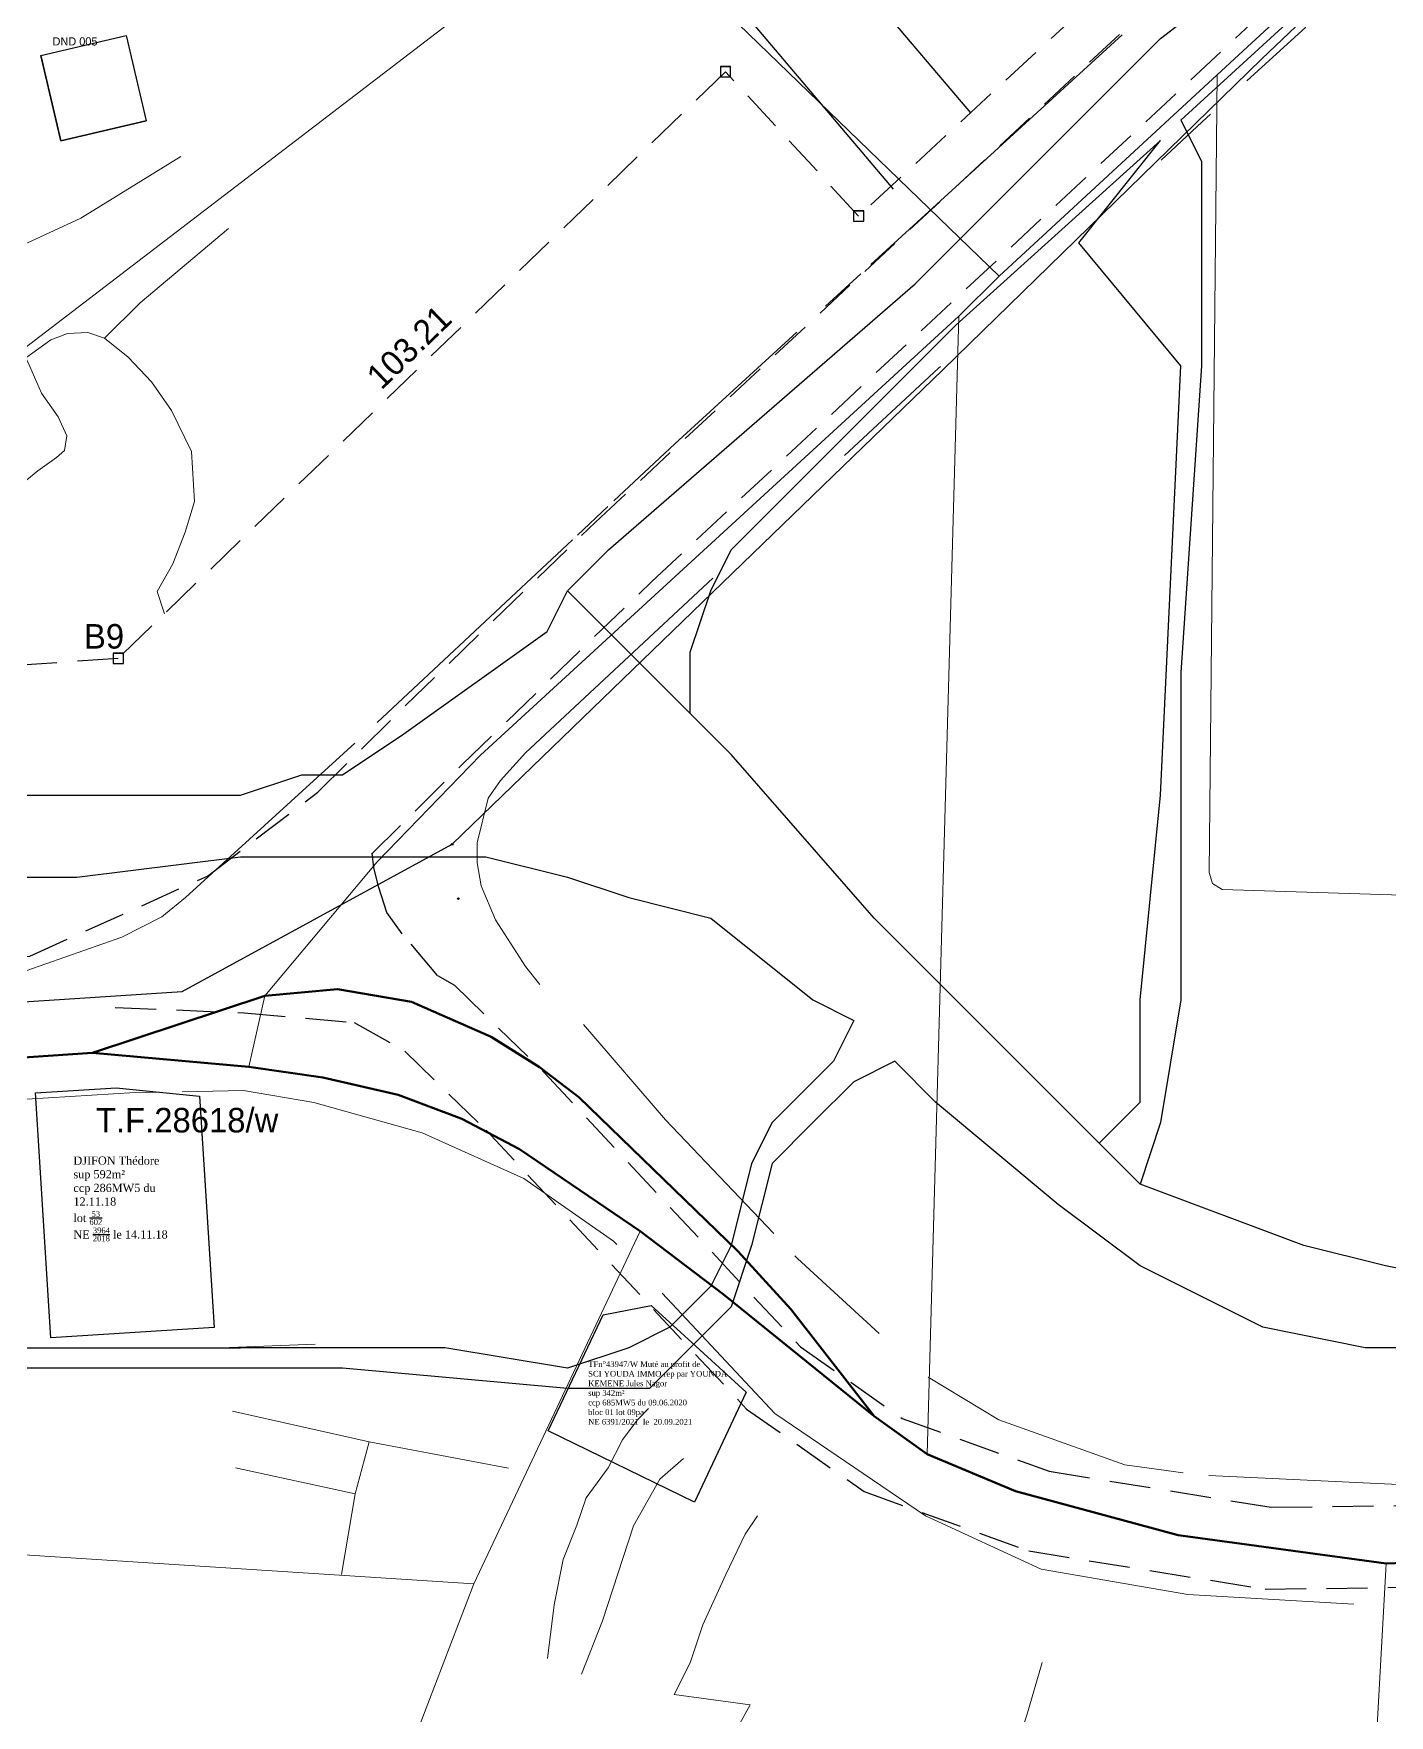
# Model space of a CAD drawing. Header units: millimetres. Extents: x 579832 to 917290, y 449831 to 1452191.
# Drawn here: x 583000.8 to 583166.6, y 451357.6 to 451563.1 of the extents above; entities that cross this region are included whole.
import ezdxf
from ezdxf.enums import TextEntityAlignment as Align

# ---------------------------------------------------------------- set-up
doc = ezdxf.new("R2010")
doc.units = ezdxf.units.MM
doc.header["$LTSCALE"] = 10
doc.linetypes.add('DASHED', pattern=[0.75, 0.5, -0.25])
for name, color, linetype in [('Cotation Linéaire', 255, 'Continuous'), ('end maj 26 02 2021', 7, 'Continuous'), ('MAJ SEP 2021', 7, 'Continuous'), ('TableauDePoints', 7, 'Continuous'), ('TRACKS', 3, 'Continuous'), ('TRKATTRIBS', 3, 'Continuous'), ('VOIRIES_7M5', 7, 'Continuous')]:
    doc.layers.add(name, color=color, linetype=linetype)
for name, color, linetype, lineweight in [('drains_fossés', 120, 'Continuous', 20), ('Roads_main1', 10, 'Continuous', 100), ('Roads_others', 24, 'Continuous', 9)]:
    doc.layers.add(name, color=color, linetype=linetype, lineweight=lineweight)
doc.styles.add('STYLE3', font='tt0012m_.ttf', dxfattribs={"height": 13})
doc.styles.add('Times 1.0', font='times.ttf', dxfattribs={"width": 0.99, "height": 1})

# ---------------------------------------------------------------- blocks, each defined once
blk = doc.blocks.new('TRACKPOINT')
at = {"layer": 'TRKATTRIBS'}
blk.add_circle((0, 0), 0.1, dxfattribs=at)
at = {"layer": 'TRKATTRIBS', "flags": 1}
for tag in ['Altitude', 'TrackName', 'Time', 'Position', 'Depth', 'LegLength', 'LegTime', 'LegSpeed', 'LegCourse']:
    blk.add_attdef(tag, (0, 0), '', height=1, dxfattribs=at)

msp = doc.modelspace()

# ---------------------------------------------------------------- linework, layer by layer
at = {"color": 7}
for p, q in [((583080.13, 451595.02), (583115.36, 451553.38)), ((583080.13, 451595.02), (583115.36, 451553.38)), ((583070.67, 451585.72), (583105.9, 451544.08)), ((583070.67, 451585.72), (583105.9, 451544.08)), ((583084.8, 451559.04), (583084.8, 451557.79)), ((583086.05, 451559.04), (583084.8, 451559.04)), ((583084.8, 451559.04), (583086.05, 451559.04)), ((583084.8, 451559.04), (583084.8, 451557.79)), ((583086.05, 451559.04), (583084.8, 451559.04)), ((583084.8, 451559.04), (583086.05, 451559.04)), ((583084.8, 451557.79), (583086.05, 451557.79)), ((583084.8, 451557.79), (583086.05, 451557.79)), ((583086.05, 451557.79), (583086.05, 451559.04)), ((583086.05, 451557.79), (583086.05, 451559.04)), ((583101.08, 451541.4), (583101.08, 451540.15)), ((583102.33, 451541.4), (583101.08, 451541.4)), ((583101.08, 451541.4), (583102.33, 451541.4)), ((583101.08, 451541.4), (583101.08, 451540.15)), ((583102.33, 451541.4), (583101.08, 451541.4)), ((583101.08, 451541.4), (583102.33, 451541.4)), ((583102.33, 451540.15), (583102.33, 451541.4)), ((583102.33, 451540.15), (583102.33, 451541.4)), ((583101.08, 451540.15), (583102.33, 451540.15)), ((583101.08, 451540.15), (583102.33, 451540.15)), ((583010.55, 451487.35), (583010.55, 451486.1)), ((583011.8, 451487.35), (583010.55, 451487.35)), ((583010.55, 451487.35), (583011.8, 451487.35)), ((583010.55, 451487.35), (583010.55, 451486.1)), ((583011.8, 451487.35), (583010.55, 451487.35)), ((583010.55, 451487.35), (583011.8, 451487.35)), ((583010.55, 451486.1), (583011.8, 451486.1)), ((583010.55, 451486.1), (583011.8, 451486.1)), ((583011.8, 451486.1), (583011.8, 451487.35)), ((583011.8, 451486.1), (583011.8, 451487.35))]:
    msp.add_line(p, q, dxfattribs=at)
at = {"color": 7, "flags": 128}
for points in [[(583001.72, 451560.4), (583012.14, 451562.84)], [(583001.72, 451560.4), (583012.14, 451562.84)], [(583012.14, 451562.84), (583014.58, 451552.42)], [(583012.14, 451562.84), (583014.58, 451552.42)], [(583001.72, 451560.4), (583004.16, 451549.98)], [(583001.72, 451560.4), (583004.16, 451549.98)], [(583004.16, 451549.98), (583014.58, 451552.42)], [(583004.16, 451549.98), (583014.58, 451552.42)]]:
    msp.add_lwpolyline(points, dxfattribs=at)
msp.add_lwpolyline([(583001.72, 451560.4), (583012.14, 451562.84), (583014.58, 451552.42), (583004.16, 451549.98)], close=True, dxfattribs=at)
msp.add_lwpolyline([(583001.72, 451560.4), (583012.14, 451562.84), (583014.58, 451552.42), (583004.16, 451549.98)], close=True, dxfattribs=at)
at = {"color": 7, "start_tangent": (-0.926082, 0.377321)}
msp.add_spline([(583557.66, 451862.83), (583505.31, 451833.89), (583395.95, 451826.22), (583268.75, 451825.46), (583255.02, 451823.47), (583225.69, 451797.96), (583176.33, 451769.14), (583135.53, 451733.73), (583020.52, 451647.21), (583013.36, 451642.64), (582927.16, 451581.29), (582848.14, 451564.53), (582742.55, 451535.93), (582737.22, 451534.15), (582651.6, 451456.74), (582638.85, 451458.5)], degree=3, dxfattribs=at)
msp.add_spline([(583557.66, 451862.83), (583505.31, 451833.89), (583395.95, 451826.22), (583268.75, 451825.46), (583255.02, 451823.47), (583225.69, 451797.96), (583176.33, 451769.14), (583135.53, 451733.73), (583020.52, 451647.21), (583013.36, 451642.64), (582927.16, 451581.29), (582848.14, 451564.53), (582742.55, 451535.93), (582737.22, 451534.15), (582651.6, 451456.74), (582638.85, 451458.5)], degree=3, dxfattribs=at)
at = {"layer": 'drains_fossés'}
for p, q in [((583156.36, 451563.86), (583149.15, 451557.29)), ((583156.36, 451563.86), (583149.15, 451557.29)), ((583133.92, 451562.94), (583103.17, 451534.84)), ((583133.92, 451562.94), (583103.17, 451534.84)), ((583101.95, 451533.73), (583097.64, 451529.78)), ((583101.95, 451533.73), (583097.64, 451529.78)), ((583071.05, 451505.3), (583067.32, 451501.8)), ((583071.05, 451505.3), (583067.32, 451501.8)), ((583066.71, 451501.23), (583042.85, 451478.89)), ((583066.71, 451501.23), (583042.85, 451478.89)), ((583024.76, 451402.51), (583035.25, 451402.93)), ((583024.76, 451402.51), (583035.25, 451402.93)), ((583041.86, 451391), (583025.16, 451394.72)), ((583041.86, 451391), (583025.16, 451394.72)), ((583040.13, 451384.64), (583041.86, 451391)), ((583040.13, 451384.64), (583041.86, 451391)), ((583041.86, 451391), (583058.88, 451387.78)), ((583041.86, 451391), (583058.88, 451387.78)), ((583025.51, 451387.8), (583040.13, 451384.64)), ((583025.51, 451387.8), (583040.13, 451384.64)), ((583040.13, 451384.64), (583038.49, 451374.76)), ((583040.13, 451384.64), (583038.49, 451374.76))]:
    msp.add_line(p, q, dxfattribs=at)
for points in [[(583144.7, 451553.24), (583143.68, 451552.3), (583138.67, 451547.62)], [(583144.7, 451553.24), (583143.68, 451552.3), (583138.67, 451547.62)], [(583018.84, 451548.07), (583006.6, 451540.53), (583000, 451537.45), (582996.24, 451535.7), (582992.57, 451533.68), (582991.69, 451532.28)], [(583018.84, 451548.07), (583006.6, 451540.53), (583000, 451537.45), (582996.24, 451535.7), (582992.57, 451533.68), (582991.69, 451532.28)], [(583009.48, 451525.87), (583013.85, 451530.17), (583024.64, 451539.26)], [(583009.48, 451525.87), (583013.85, 451530.17), (583024.64, 451539.26)], [(583000.07, 451523.03), (583000, 451523.19), (582999.89, 451523.44), (583000, 451523.53), (583002.92, 451525.66), (583004.98, 451526.44), (583007.46, 451526.53), (583009.48, 451525.87)], [(583000.07, 451523.03), (583000, 451523.19), (582999.89, 451523.44), (583000, 451523.53), (583002.92, 451525.66), (583004.98, 451526.44), (583007.46, 451526.53), (583009.48, 451525.87)], [(583094.16, 451526.6), (583079.24, 451512.96), (583071.76, 451505.96)], [(583094.16, 451526.6), (583079.24, 451512.96), (583071.76, 451505.96)], [(583009.48, 451525.87), (583012.4, 451523.54), (583015.26, 451520.5), (583017.7, 451517.01), (583020.13, 451512.01), (583020.51, 451505.9), (583019.36, 451502.16), (583017.87, 451498.28), (583015.94, 451494.9), (583016.84, 451492.15)], [(583009.48, 451525.87), (583012.4, 451523.54), (583015.26, 451520.5), (583017.7, 451517.01), (583020.13, 451512.01), (583020.51, 451505.9), (583019.36, 451502.16), (583017.87, 451498.28), (583015.94, 451494.9), (583016.84, 451492.15)], [(582994.58, 451497.69), (582997.25, 451502.07), (582997.98, 451504.31), (582998.49, 451506.63), (582999.89, 451508.44), (583000, 451508.54), (583001.35, 451509.65), (583003.62, 451511.29), (583004.62, 451512.13), (583004.9, 451513.9), (583003.82, 451516.25), (583001.78, 451519.13), (583000.07, 451523.03)], [(582994.58, 451497.69), (582997.25, 451502.07), (582997.98, 451504.31), (582998.49, 451506.63), (582999.89, 451508.44), (583000, 451508.54), (583001.35, 451509.65), (583003.62, 451511.29), (583004.62, 451512.13), (583004.9, 451513.9), (583003.82, 451516.25), (583001.78, 451519.13), (583000.07, 451523.03)], [(583111.71, 451522.4), (583111.46, 451522.18), (583099.99, 451511.5)], [(583111.71, 451522.4), (583111.46, 451522.18), (583099.99, 451511.5)], [(583083.88, 451496.51), (583060.95, 451475.19), (583057.93, 451471.82), (583056.41, 451469.64), (583055.04, 451464.2), (583055.05, 451461.75), (583055.53, 451458.93), (583057.3, 451454.79), (583060.98, 451449.07), (583062.73, 451446.88)], [(583083.88, 451496.51), (583060.95, 451475.19), (583057.93, 451471.82), (583056.41, 451469.64), (583055.04, 451464.2), (583055.05, 451461.75), (583055.53, 451458.93), (583057.3, 451454.79), (583060.98, 451449.07), (583062.73, 451446.88)], [(583040.11, 451476.37), (583019.39, 451457.49), (583016.52, 451455.14), (583011.61, 451452.67), (583000.01, 451448.59), (582998.4, 451448.03), (582981.59, 451446.49), (582948.78, 451444.6), (582917.73, 451442.55), (582908.76, 451441.94)], [(583040.11, 451476.37), (583019.39, 451457.49), (583016.52, 451455.14), (583011.61, 451452.67), (583000.01, 451448.59), (582998.4, 451448.03), (582981.59, 451446.49), (582948.78, 451444.6), (582917.73, 451442.55), (582908.76, 451441.94)], [(583091.32, 451416.44), (583091.29, 451416.49), (583078.07, 451430.35), (583068.05, 451442)], [(583091.32, 451416.44), (583091.29, 451416.49), (583078.07, 451430.35), (583068.05, 451442)], [(583015.97, 451433.72), (583013.25, 451433.68), (583000, 451432.84), (582991.93, 451432.35)], [(583015.97, 451433.72), (583013.25, 451433.68), (583000, 451432.84), (582991.93, 451432.35)], [(583072.12, 451415.08), (583071.74, 451415.49), (583060.76, 451423.17), (583048.34, 451428.76), (583035.11, 451432.44), (583026.5, 451433.91), (583019, 451433.77)], [(583072.12, 451415.08), (583071.74, 451415.49), (583060.76, 451423.17), (583048.34, 451428.76), (583035.11, 451432.44), (583026.5, 451433.91), (583019, 451433.77)], [(583104.19, 451404.21), (583094.22, 451413.39), (583093.9, 451413.72)], [(583104.19, 451404.21), (583094.22, 451413.39), (583093.9, 451413.72)], [(583162.25, 451371.13), (583141.94, 451372.31), (583124.01, 451375.43), (583109.86, 451381.95), (583091.44, 451394.46), (583077.67, 451409.17)], [(583162.25, 451371.13), (583141.94, 451372.31), (583124.01, 451375.43), (583109.86, 451381.95), (583091.44, 451394.46), (583077.67, 451409.17)], [(583141.36, 451387.2), (583134.25, 451388.19), (583118.85, 451393.67), (583110.18, 451398.9)], [(583141.36, 451387.2), (583134.25, 451388.19), (583118.85, 451393.67), (583110.18, 451398.9)], [(583076, 451395.06), (583074.61, 451393.63), (583072.82, 451391.23), (583071.08, 451387.81), (583068.39, 451384.15), (583067.23, 451380.8), (583065.58, 451376.59), (583064.49, 451371.08), (583063.67, 451364.52)], [(583076, 451395.06), (583074.61, 451393.63), (583072.82, 451391.23), (583071.08, 451387.81), (583068.39, 451384.15), (583067.23, 451380.8), (583065.58, 451376.59), (583064.49, 451371.08), (583063.67, 451364.52)], [(583067.81, 451362.59), (583070.38, 451369.1), (583074.17, 451380.71), (583077.4, 451386.42), (583080.29, 451388.94)], [(583067.81, 451362.59), (583070.38, 451369.1), (583074.17, 451380.71), (583077.4, 451386.42), (583080.29, 451388.94)], [(583218.54, 451389.12), (583216.26, 451388.29), (583210.93, 451386.74), (583196.1, 451384.97), (583171.12, 451385.59), (583144.52, 451386.85)], [(583218.54, 451389.12), (583216.26, 451388.29), (583210.93, 451386.74), (583196.1, 451384.97), (583171.12, 451385.59), (583144.52, 451386.85)], [(583089.33, 451381.94), (583087.83, 451379.72), (583085.41, 451374.7), (583082.66, 451368.6), (583081.12, 451363.97), (583079.16, 451360.11)], [(583089.33, 451381.94), (583087.83, 451379.72), (583085.41, 451374.7), (583082.66, 451368.6), (583081.12, 451363.97), (583079.16, 451360.11)], [(583120.28, 451351.54), (583122.27, 451357.58), (583124.13, 451364.02)], [(583120.28, 451351.54), (583122.27, 451357.58), (583124.13, 451364.02)], [(583079.16, 451360.11), (583088.43, 451358.83), (583085.24, 451353.09), (583091.27, 451350.79), (583091.19, 451350.7)], [(583079.16, 451360.11), (583088.43, 451358.83), (583085.24, 451353.09), (583091.27, 451350.79), (583091.19, 451350.7)]]:
    msp.add_lwpolyline(points, dxfattribs=at)
at = {"layer": 'end maj 26 02 2021', "flags": 128}
for points in [[(583071.11, 451499.99), (583108.61, 451532.49), (583138.61, 451562.49), (583171.11, 451587.49), (583193.61, 451609.99), (583211.11, 451624.99)], [(583071.11, 451499.99), (583108.61, 451532.49), (583138.61, 451562.49), (583171.11, 451587.49), (583193.61, 451609.99), (583211.11, 451624.99)], [(583071.11, 451499.99), (583108.61, 451532.49), (583138.61, 451562.49), (583171.11, 451587.49), (583193.61, 451609.99), (583211.11, 451624.99)], [(583071.11, 451499.99), (583108.61, 451532.49), (583138.61, 451562.49), (583171.11, 451587.49), (583193.61, 451609.99), (583211.11, 451624.99)], [(583141.11, 451552.49), (583171.11, 451579.99)], [(583141.11, 451552.49), (583171.11, 451579.99)], [(583141.11, 451552.49), (583171.11, 451579.99)], [(583141.11, 451552.49), (583171.11, 451579.99)], [(583141.11, 451552.49), (583143.61, 451547.49), (583143.61, 451522.49), (583141.11, 451484.99), (583141.11, 451467.49), (583141.11, 451444.99), (583138.61, 451429.99), (583136.11, 451422.49)], [(583141.11, 451552.49), (583143.61, 451547.49), (583143.61, 451522.49), (583141.11, 451484.99), (583141.11, 451467.49), (583141.11, 451444.99), (583138.61, 451429.99), (583136.11, 451422.49)], [(583141.11, 451552.49), (583143.61, 451547.49), (583143.61, 451522.49), (583141.11, 451484.99), (583141.11, 451467.49), (583141.11, 451444.99), (583138.61, 451429.99), (583136.11, 451422.49)], [(583141.11, 451552.49), (583143.61, 451547.49), (583143.61, 451522.49), (583141.11, 451484.99), (583141.11, 451467.49), (583141.11, 451444.99), (583138.61, 451429.99), (583136.11, 451422.49)], [(583081.11, 451479.99), (583081.11, 451487.49), (583083.61, 451494.99), (583086.11, 451499.99), (583113.61, 451527.49), (583138.61, 451549.99)], [(583081.11, 451479.99), (583081.11, 451487.49), (583083.61, 451494.99), (583086.11, 451499.99), (583113.61, 451527.49), (583138.61, 451549.99)], [(583081.11, 451479.99), (583081.11, 451487.49), (583083.61, 451494.99), (583086.11, 451499.99), (583113.61, 451527.49), (583138.61, 451549.99)], [(583081.11, 451479.99), (583081.11, 451487.49), (583083.61, 451494.99), (583086.11, 451499.99), (583113.61, 451527.49), (583138.61, 451549.99)], [(583131.11, 451427.49), (583136.11, 451432.49), (583136.11, 451444.99), (583138.61, 451469.99), (583141.11, 451522.49), (583128.61, 451537.49), (583138.61, 451549.99)], [(583131.11, 451427.49), (583136.11, 451432.49), (583136.11, 451444.99), (583138.61, 451469.99), (583141.11, 451522.49), (583128.61, 451537.49), (583138.61, 451549.99)], [(583131.11, 451427.49), (583136.11, 451432.49), (583136.11, 451444.99), (583138.61, 451469.99), (583141.11, 451522.49), (583128.61, 451537.49), (583138.61, 451549.99)], [(583131.11, 451427.49), (583136.11, 451432.49), (583136.11, 451444.99), (583138.61, 451469.99), (583141.11, 451522.49), (583128.61, 451537.49), (583138.61, 451549.99)], [(583066.11, 451494.99), (583071.11, 451499.99)], [(583066.11, 451494.99), (583071.11, 451499.99)], [(583066.11, 451494.99), (583071.11, 451499.99)], [(583066.11, 451494.99), (583071.11, 451499.99)], [(583026.11, 451469.99), (583033.61, 451472.49), (583038.61, 451472.49), (583046.11, 451477.49), (583063.61, 451489.99), (583066.11, 451494.99)], [(583026.11, 451469.99), (583033.61, 451472.49), (583038.61, 451472.49), (583046.11, 451477.49), (583063.61, 451489.99), (583066.11, 451494.99)], [(583026.11, 451469.99), (583033.61, 451472.49), (583038.61, 451472.49), (583046.11, 451477.49), (583063.61, 451489.99), (583066.11, 451494.99)], [(583026.11, 451469.99), (583033.61, 451472.49), (583038.61, 451472.49), (583046.11, 451477.49), (583063.61, 451489.99), (583066.11, 451494.99)], [(583066.11, 451494.99), (583081.11, 451479.99)], [(583066.11, 451494.99), (583081.11, 451479.99)], [(583066.11, 451494.99), (583081.11, 451479.99)], [(583066.11, 451494.99), (583081.11, 451479.99)], [(583131.11, 451427.49), (583118.61, 451439.99), (583103.61, 451454.99), (583086.11, 451474.99), (583081.11, 451479.99)], [(583131.11, 451427.49), (583118.61, 451439.99), (583103.61, 451454.99), (583086.11, 451474.99), (583081.11, 451479.99)], [(583131.11, 451427.49), (583118.61, 451439.99), (583103.61, 451454.99), (583086.11, 451474.99), (583081.11, 451479.99)], [(583131.11, 451427.49), (583118.61, 451439.99), (583103.61, 451454.99), (583086.11, 451474.99), (583081.11, 451479.99)], [(582773.61, 451424.99), (582781.11, 451419.99), (582786.11, 451419.99), (582793.61, 451422.49), (582796.11, 451427.49), (582806.11, 451434.99), (582813.61, 451442.49), (582828.61, 451449.99), (582843.61, 451457.49), (582853.61, 451459.99), (582861.11, 451462.49), (582873.61, 451462.49), (582901.11, 451464.99), (582913.61, 451464.99), (582946.11, 451467.49), (582976.11, 451469.99), (583006.11, 451469.99), (583026.11, 451469.99)], [(582773.61, 451424.99), (582781.11, 451419.99), (582786.11, 451419.99), (582793.61, 451422.49), (582796.11, 451427.49), (582806.11, 451434.99), (582813.61, 451442.49), (582828.61, 451449.99), (582843.61, 451457.49), (582853.61, 451459.99), (582861.11, 451462.49), (582873.61, 451462.49), (582901.11, 451464.99), (582913.61, 451464.99), (582946.11, 451467.49), (582976.11, 451469.99), (583006.11, 451469.99), (583026.11, 451469.99)], [(582773.61, 451424.99), (582781.11, 451419.99), (582786.11, 451419.99), (582793.61, 451422.49), (582796.11, 451427.49), (582806.11, 451434.99), (582813.61, 451442.49), (582828.61, 451449.99), (582843.61, 451457.49), (582853.61, 451459.99), (582861.11, 451462.49), (582873.61, 451462.49), (582901.11, 451464.99), (582913.61, 451464.99), (582946.11, 451467.49), (582976.11, 451469.99), (583006.11, 451469.99), (583026.11, 451469.99)], [(582773.61, 451424.99), (582781.11, 451419.99), (582786.11, 451419.99), (582793.61, 451422.49), (582796.11, 451427.49), (582806.11, 451434.99), (582813.61, 451442.49), (582828.61, 451449.99), (582843.61, 451457.49), (582853.61, 451459.99), (582861.11, 451462.49), (582873.61, 451462.49), (582901.11, 451464.99), (582913.61, 451464.99), (582946.11, 451467.49), (582976.11, 451469.99), (583006.11, 451469.99), (583026.11, 451469.99)], [(582798.61, 451397.49), (582798.61, 451404.99), (582798.61, 451412.49), (582801.11, 451417.49), (582813.61, 451429.99), (582821.11, 451434.99), (582838.61, 451444.99), (582848.61, 451449.99), (582853.61, 451449.99), (582863.61, 451452.49), (582873.61, 451452.49), (582901.11, 451454.99), (582916.11, 451454.99), (582946.11, 451457.49), (582976.11, 451459.99), (583006.11, 451459.99), (583026.11, 451462.49)], [(582798.61, 451397.49), (582798.61, 451404.99), (582798.61, 451412.49), (582801.11, 451417.49), (582813.61, 451429.99), (582821.11, 451434.99), (582838.61, 451444.99), (582848.61, 451449.99), (582853.61, 451449.99), (582863.61, 451452.49), (582873.61, 451452.49), (582901.11, 451454.99), (582916.11, 451454.99), (582946.11, 451457.49), (582976.11, 451459.99), (583006.11, 451459.99), (583026.11, 451462.49)], [(582798.61, 451397.49), (582798.61, 451404.99), (582798.61, 451412.49), (582801.11, 451417.49), (582813.61, 451429.99), (582821.11, 451434.99), (582838.61, 451444.99), (582848.61, 451449.99), (582853.61, 451449.99), (582863.61, 451452.49), (582873.61, 451452.49), (582901.11, 451454.99), (582916.11, 451454.99), (582946.11, 451457.49), (582976.11, 451459.99), (583006.11, 451459.99), (583026.11, 451462.49)], [(582798.61, 451397.49), (582798.61, 451404.99), (582798.61, 451412.49), (582801.11, 451417.49), (582813.61, 451429.99), (582821.11, 451434.99), (582838.61, 451444.99), (582848.61, 451449.99), (582853.61, 451449.99), (582863.61, 451452.49), (582873.61, 451452.49), (582901.11, 451454.99), (582916.11, 451454.99), (582946.11, 451457.49), (582976.11, 451459.99), (583006.11, 451459.99), (583026.11, 451462.49)], [(583026.11, 451462.49), (583033.61, 451462.49), (583041.11, 451462.49), (583056.11, 451462.49), (583066.11, 451459.99), (583073.61, 451457.49), (583083.61, 451454.99), (583096.11, 451444.99), (583101.11, 451442.49)], [(583026.11, 451462.49), (583033.61, 451462.49), (583041.11, 451462.49), (583056.11, 451462.49), (583066.11, 451459.99), (583073.61, 451457.49), (583083.61, 451454.99), (583096.11, 451444.99), (583101.11, 451442.49)], [(583026.11, 451462.49), (583033.61, 451462.49), (583041.11, 451462.49), (583056.11, 451462.49), (583066.11, 451459.99), (583073.61, 451457.49), (583083.61, 451454.99), (583096.11, 451444.99), (583101.11, 451442.49)], [(583026.11, 451462.49), (583033.61, 451462.49), (583041.11, 451462.49), (583056.11, 451462.49), (583066.11, 451459.99), (583073.61, 451457.49), (583083.61, 451454.99), (583096.11, 451444.99), (583101.11, 451442.49)], [(583101.11, 451442.49), (583098.61, 451437.49), (583091.11, 451429.99)], [(583101.11, 451442.49), (583098.61, 451437.49), (583091.11, 451429.99)], [(583101.11, 451442.49), (583098.61, 451437.49), (583091.11, 451429.99)], [(583101.11, 451442.49), (583098.61, 451437.49), (583091.11, 451429.99)], [(583106.11, 451437.49), (583101.11, 451434.99), (583096.11, 451429.99)], [(583106.11, 451437.49), (583101.11, 451434.99), (583096.11, 451429.99)], [(583106.11, 451437.49), (583101.11, 451434.99), (583096.11, 451429.99)], [(583106.11, 451437.49), (583101.11, 451434.99), (583096.11, 451429.99)], [(583188.61, 451399.99), (583178.61, 451402.49), (583163.61, 451402.49), (583151.11, 451404.99), (583136.11, 451412.49), (583126.11, 451419.99), (583111.11, 451432.49), (583106.11, 451437.49)], [(583188.61, 451399.99), (583178.61, 451402.49), (583163.61, 451402.49), (583151.11, 451404.99), (583136.11, 451412.49), (583126.11, 451419.99), (583111.11, 451432.49), (583106.11, 451437.49)], [(583188.61, 451399.99), (583178.61, 451402.49), (583163.61, 451402.49), (583151.11, 451404.99), (583136.11, 451412.49), (583126.11, 451419.99), (583111.11, 451432.49), (583106.11, 451437.49)], [(583188.61, 451399.99), (583178.61, 451402.49), (583163.61, 451402.49), (583151.11, 451404.99), (583136.11, 451412.49), (583126.11, 451419.99), (583111.11, 451432.49), (583106.11, 451437.49)], [(583096.11, 451429.99), (583091.11, 451424.99), (583088.61, 451414.99), (583086.11, 451407.49), (583081.11, 451402.49), (583076.11, 451397.49)], [(583096.11, 451429.99), (583091.11, 451424.99), (583088.61, 451414.99), (583086.11, 451407.49), (583081.11, 451402.49), (583076.11, 451397.49)], [(583096.11, 451429.99), (583091.11, 451424.99), (583088.61, 451414.99), (583086.11, 451407.49), (583081.11, 451402.49), (583076.11, 451397.49)], [(583096.11, 451429.99), (583091.11, 451424.99), (583088.61, 451414.99), (583086.11, 451407.49), (583081.11, 451402.49), (583076.11, 451397.49)], [(583091.11, 451429.99), (583088.61, 451424.99), (583086.11, 451414.99)], [(583091.11, 451429.99), (583088.61, 451424.99), (583086.11, 451414.99)], [(583091.11, 451429.99), (583088.61, 451424.99), (583086.11, 451414.99)], [(583091.11, 451429.99), (583088.61, 451424.99), (583086.11, 451414.99)], [(583136.11, 451422.49), (583131.11, 451427.49)], [(583136.11, 451422.49), (583131.11, 451427.49)], [(583136.11, 451422.49), (583131.11, 451427.49)], [(583136.11, 451422.49), (583131.11, 451427.49)], [(583276.11, 451427.49), (583271.11, 451422.49), (583263.61, 451419.99), (583253.61, 451414.99), (583241.11, 451409.99), (583231.11, 451409.99), (583221.11, 451407.49), (583203.61, 451409.99), (583178.61, 451409.99), (583166.11, 451412.49), (583156.11, 451414.99), (583136.11, 451422.49)], [(583276.11, 451427.49), (583271.11, 451422.49), (583263.61, 451419.99), (583253.61, 451414.99), (583241.11, 451409.99), (583231.11, 451409.99), (583221.11, 451407.49), (583203.61, 451409.99), (583178.61, 451409.99), (583166.11, 451412.49), (583156.11, 451414.99), (583136.11, 451422.49)], [(583276.11, 451427.49), (583271.11, 451422.49), (583263.61, 451419.99), (583253.61, 451414.99), (583241.11, 451409.99), (583231.11, 451409.99), (583221.11, 451407.49), (583203.61, 451409.99), (583178.61, 451409.99), (583166.11, 451412.49), (583156.11, 451414.99), (583136.11, 451422.49)], [(583276.11, 451427.49), (583271.11, 451422.49), (583263.61, 451419.99), (583253.61, 451414.99), (583241.11, 451409.99), (583231.11, 451409.99), (583221.11, 451407.49), (583203.61, 451409.99), (583178.61, 451409.99), (583166.11, 451412.49), (583156.11, 451414.99), (583136.11, 451422.49)], [(583086.11, 451414.99), (583083.61, 451409.99), (583078.61, 451404.99), (583073.61, 451402.49), (583066.11, 451399.99)], [(583086.11, 451414.99), (583083.61, 451409.99), (583078.61, 451404.99), (583073.61, 451402.49), (583066.11, 451399.99)], [(583086.11, 451414.99), (583083.61, 451409.99), (583078.61, 451404.99), (583073.61, 451402.49), (583066.11, 451399.99)], [(583086.11, 451414.99), (583083.61, 451409.99), (583078.61, 451404.99), (583073.61, 451402.49), (583066.11, 451399.99)], [(582933.61, 451397.49), (582928.61, 451397.49), (582923.61, 451394.99), (582918.61, 451394.99), (582898.61, 451394.99), (582918.61, 451397.49), (582923.61, 451397.49), (582928.61, 451399.99), (582948.61, 451402.49), (582963.61, 451402.49), (582981.11, 451402.49), (583008.61, 451402.49), (583026.11, 451402.49)], [(582933.61, 451397.49), (582928.61, 451397.49), (582923.61, 451394.99), (582918.61, 451394.99), (582898.61, 451394.99), (582918.61, 451397.49), (582923.61, 451397.49), (582928.61, 451399.99), (582948.61, 451402.49), (582963.61, 451402.49), (582981.11, 451402.49), (583008.61, 451402.49), (583026.11, 451402.49)], [(582933.61, 451397.49), (582928.61, 451397.49), (582923.61, 451394.99), (582918.61, 451394.99), (582898.61, 451394.99), (582918.61, 451397.49), (582923.61, 451397.49), (582928.61, 451399.99), (582948.61, 451402.49), (582963.61, 451402.49), (582981.11, 451402.49), (583008.61, 451402.49), (583026.11, 451402.49)], [(582933.61, 451397.49), (582928.61, 451397.49), (582923.61, 451394.99), (582918.61, 451394.99), (582898.61, 451394.99), (582918.61, 451397.49), (582923.61, 451397.49), (582928.61, 451399.99), (582948.61, 451402.49), (582963.61, 451402.49), (582981.11, 451402.49), (583008.61, 451402.49), (583026.11, 451402.49)], [(583051.11, 451402.49), (583038.61, 451402.49), (583026.11, 451402.49)], [(583051.11, 451402.49), (583038.61, 451402.49), (583026.11, 451402.49)], [(583051.11, 451402.49), (583038.61, 451402.49), (583026.11, 451402.49)], [(583051.11, 451402.49), (583038.61, 451402.49), (583026.11, 451402.49)], [(583066.11, 451399.99), (583051.11, 451402.49)], [(583066.11, 451399.99), (583051.11, 451402.49)], [(583066.11, 451399.99), (583051.11, 451402.49)], [(583066.11, 451399.99), (583051.11, 451402.49)], [(583026.11, 451399.99), (583008.61, 451399.99), (582993.61, 451399.99)], [(583026.11, 451399.99), (583008.61, 451399.99), (582993.61, 451399.99)], [(583026.11, 451399.99), (583008.61, 451399.99), (582993.61, 451399.99)], [(583026.11, 451399.99), (583008.61, 451399.99), (582993.61, 451399.99)], [(583028.61, 451399.99), (583026.11, 451399.99)], [(583028.61, 451399.99), (583026.11, 451399.99)], [(583028.61, 451399.99), (583026.11, 451399.99)], [(583028.61, 451399.99), (583026.11, 451399.99)], [(583076.11, 451397.49), (583066.11, 451397.49), (583038.61, 451399.99), (583028.61, 451399.99)], [(583076.11, 451397.49), (583066.11, 451397.49), (583038.61, 451399.99), (583028.61, 451399.99)], [(583076.11, 451397.49), (583066.11, 451397.49), (583038.61, 451399.99), (583028.61, 451399.99)], [(583076.11, 451397.49), (583066.11, 451397.49), (583038.61, 451399.99), (583028.61, 451399.99)]]:
    msp.add_lwpolyline(points, dxfattribs=at)
at = {"layer": 'end maj 26 02 2021', "color": 150, "lineweight": -3, "flags": 128}
msp.add_lwpolyline([(583010.93, 451434.26), (583021.13, 451433.21), (583022.89, 451404.96), (583002.93, 451403.7), (583001.06, 451433.65)], close=True, dxfattribs=at)
msp.add_lwpolyline([(583010.93, 451434.26), (583021.13, 451433.21), (583022.89, 451404.96), (583002.93, 451403.7), (583001.06, 451433.65)], close=True, dxfattribs=at)
msp.add_lwpolyline([(583010.93, 451434.26), (583021.13, 451433.21), (583022.89, 451404.96), (583002.93, 451403.7), (583001.06, 451433.65)], close=True, dxfattribs=at)
msp.add_lwpolyline([(583010.93, 451434.26), (583021.13, 451433.21), (583022.89, 451404.96), (583002.93, 451403.7), (583001.06, 451433.65)], close=True, dxfattribs=at)
at = {"layer": 'MAJ SEP 2021', "color": 6, "lineweight": -3, "flags": 128}
msp.add_lwpolyline([(583076.32, 451407.65), (583080.39, 451403.95), (583087.95, 451397.07), (583081.63, 451383.63), (583063.72, 451392.32), (583070.47, 451406.5)], close=True, dxfattribs=at)
msp.add_lwpolyline([(583076.32, 451407.65), (583080.39, 451403.95), (583087.95, 451397.07), (583081.63, 451383.63), (583063.72, 451392.32), (583070.47, 451406.5)], close=True, dxfattribs=at)
msp.add_lwpolyline([(583076.32, 451407.65), (583080.39, 451403.95), (583087.95, 451397.07), (583081.63, 451383.63), (583063.72, 451392.32), (583070.47, 451406.5)], close=True, dxfattribs=at)
msp.add_lwpolyline([(583076.32, 451407.65), (583080.39, 451403.95), (583087.95, 451397.07), (583081.63, 451383.63), (583063.72, 451392.32), (583070.47, 451406.5)], close=True, dxfattribs=at)
at = {"layer": 'Roads_main1'}
for p, q in [((583029.11, 451445.5), (583008.01, 451438.5)), ((583029.11, 451445.5), (583008.01, 451438.5)), ((583008.01, 451438.5), (583027.13, 451436.82)), ((583008.01, 451438.5), (583027.13, 451436.82))]:
    msp.add_line(p, q, dxfattribs=at)
for points in [[(583659.6, 451685.4), (583600.61, 451691.51), (583589.9, 451691.42), (583577.51, 451688.89), (583567.79, 451683.64), (583559.24, 451677.24), (583501.88, 451622.39), (583418.03, 451547.76), (583406.55, 451537.55), (583398.39, 451530.32), (583300.4, 451437.69), (583268.23, 451408.68), (583259.14, 451400.8), (583243.98, 451390.39), (583228.29, 451383.36), (583212.65, 451379.27), (583187.42, 451376.88), (583166.21, 451376.12), (583140.76, 451379.57), (583120.87, 451384.95), (583110.08, 451389.46), (583103.6, 451394.11)], [(583659.6, 451685.4), (583600.61, 451691.51), (583589.9, 451691.42), (583577.51, 451688.89), (583567.79, 451683.64), (583559.24, 451677.24), (583501.88, 451622.39), (583418.03, 451547.76), (583406.55, 451537.55), (583398.39, 451530.32), (583300.4, 451437.69), (583268.23, 451408.68), (583259.14, 451400.8), (583243.98, 451390.39), (583228.29, 451383.36), (583212.65, 451379.27), (583187.42, 451376.88), (583166.21, 451376.12), (583140.76, 451379.57), (583120.87, 451384.95), (583110.08, 451389.46), (583103.6, 451394.11)], [(583103.6, 451394.11), (583093.42, 451407.19), (583086.91, 451414.28), (583067.47, 451433.11), (583062.66, 451436.76), (583056.77, 451440.49), (583047.05, 451444.77), (583037.97, 451446.32), (583029.11, 451445.5)], [(583103.6, 451394.11), (583093.42, 451407.19), (583086.91, 451414.28), (583067.47, 451433.11), (583062.66, 451436.76), (583056.77, 451440.49), (583047.05, 451444.77), (583037.97, 451446.32), (583029.11, 451445.5)], [(583008.01, 451438.5), (582846.28, 451427.58), (582824.74, 451423.86), (582810.97, 451419.19), (582797.73, 451412.89), (582785.16, 451405.2), (582753.54, 451383.09)], [(583008.01, 451438.5), (582846.28, 451427.58), (582824.74, 451423.86), (582810.97, 451419.19), (582797.73, 451412.89), (582785.16, 451405.2), (582753.54, 451383.09)], [(583027.13, 451436.82), (583036.19, 451435.52), (583045.42, 451433.38), (583053.17, 451430.44), (583060.24, 451426.74), (583074.98, 451416.71), (583085.13, 451409.02), (583103.6, 451394.11)], [(583027.13, 451436.82), (583036.19, 451435.52), (583045.42, 451433.38), (583053.17, 451430.44), (583060.24, 451426.74), (583074.98, 451416.71), (583085.13, 451409.02), (583103.6, 451394.11)]]:
    msp.add_lwpolyline(points, dxfattribs=at)
at = {"layer": 'Roads_others'}
msp.add_line((583113.94, 451528.55), (583110.08, 451389.46), dxfattribs=at)
msp.add_line((583113.94, 451528.55), (583110.08, 451389.46), dxfattribs=at)
for points in [[(583027.13, 451436.82), (583029.11, 451445.5), (583042.82, 451461.85), (583055.45, 451474.89), (583113.94, 451528.55), (583118.89, 451533.45), (583145.54, 451558.05), (583179.68, 451589.57), (583192.73, 451601.62), (583276.76, 451679.18), (583341.33, 451738.52), (583345.91, 451741.89), (583352.08, 451744.59), (583357.98, 451745.4), (583377.63, 451745.12), (583522.52, 451734.78), (583533.88, 451730.78), (583543.44, 451725.6), (583552.21, 451718.22), (583559.79, 451710.35), (583577.51, 451688.89)], [(583027.13, 451436.82), (583029.11, 451445.5), (583042.82, 451461.85), (583055.45, 451474.89), (583113.94, 451528.55), (583118.89, 451533.45), (583145.54, 451558.05), (583179.68, 451589.57), (583192.73, 451601.62), (583276.76, 451679.18), (583341.33, 451738.52), (583345.91, 451741.89), (583352.08, 451744.59), (583357.98, 451745.4), (583377.63, 451745.12), (583522.52, 451734.78), (583533.88, 451730.78), (583543.44, 451725.6), (583552.21, 451718.22), (583559.79, 451710.35), (583577.51, 451688.89)], [(582970.55, 451511.99), (582992.72, 451520.66), (582995.7, 451521.84), (582998.97, 451524.07), (583065.32, 451574.85), (583068.74, 451575.81), (583072.32, 451575.74), (583075.96, 451574.93), (583118.89, 451533.45)], [(582970.55, 451511.99), (582992.72, 451520.66), (582995.7, 451521.84), (582998.97, 451524.07), (583065.32, 451574.85), (583068.74, 451575.81), (583072.32, 451575.74), (583075.96, 451574.93), (583118.89, 451533.45)], [(583145.54, 451558.05), (583144.55, 451460.54), (583144.96, 451459.21)], [(583145.54, 451558.05), (583144.55, 451460.54), (583144.96, 451459.21)], [(583144.96, 451459.21), (583146.15, 451458.47), (583194.05, 451456.96), (583198.89, 451455.94), (583203.66, 451453.2), (583259.14, 451400.8)], [(583144.96, 451459.21), (583146.15, 451458.47), (583194.05, 451456.96), (583198.89, 451455.94), (583203.66, 451453.2), (583259.14, 451400.8)], [(583074.98, 451416.71), (583054.64, 451373.65), (583042.46, 451341.85)], [(583074.98, 451416.71), (583054.64, 451373.65), (583042.46, 451341.85)], [(582929.59, 451372.8), (582977.53, 451377.57), (582993.3, 451377.59), (583054.64, 451373.65)], [(582929.59, 451372.8), (582977.53, 451377.57), (582993.3, 451377.59), (583054.64, 451373.65)], [(583166.21, 451376.12), (583160.5, 451273.44), (583152.17, 451214.14)], [(583166.21, 451376.12), (583160.5, 451273.44), (583152.17, 451214.14)]]:
    msp.add_lwpolyline(points, dxfattribs=at)
at = {"layer": 'TRACKS'}
msp.add_polyline3d([(582778.28, 451358.41, 16.06), (582776, 451361, 16), (582780, 451406, 16), (582825, 451432, 17.92), (582942, 451441, 19.36), (583019, 451446, 18.88), (583052, 451464, 21.77), (583112, 451522, 25.61), (583151, 451560, 28.98), (583192, 451599, 32.34), (583268, 451670, 30.42), (583335, 451729, 30.9), (583374, 451746, 30.9), (583441, 451742, 34.74), (583515, 451738, 33.78), (583560, 451718, 34.26), (583574, 451705, 35.23), (583607, 451692, 36.19), (583661, 451688, 35.71), (583666, 451690, 35.71), (583659, 451706, 35.23), (583641, 451729, 33.3), (583618, 451755, 31.86), (583616.41, 451756.7, 31.71)], dxfattribs=at)
msp.add_polyline3d([(582778.28, 451358.41, 16.06), (582776, 451361, 16), (582780, 451406, 16), (582825, 451432, 17.92), (582942, 451441, 19.36), (583019, 451446, 18.88), (583052, 451464, 21.77), (583112, 451522, 25.61), (583151, 451560, 28.98), (583192, 451599, 32.34), (583268, 451670, 30.42), (583335, 451729, 30.9), (583374, 451746, 30.9), (583441, 451742, 34.74), (583515, 451738, 33.78), (583560, 451718, 34.26), (583574, 451705, 35.23), (583607, 451692, 36.19), (583661, 451688, 35.71), (583666, 451690, 35.71), (583659, 451706, 35.23), (583641, 451729, 33.3), (583618, 451755, 31.86), (583616.41, 451756.7, 31.71)], dxfattribs=at)
at = {"layer": 'VOIRIES_7M5', "linetype": 'DASHED'}
msp.add_lwpolyline([(583550.54, 451859.64), (583559.62, 451812.65), (583621.69, 451770.76), (583594.62, 451698.71), (583544.17, 451750.91), (583338.33, 451759.16), (583101.7, 451540.77), (583085.42, 451558.42), (583011.17, 451486.72), (582756.2, 451468.79), (582727.16, 451494.24), (582746.11, 451525.27), (582927.03, 451569.88), (583260.62, 451811.15), (583480.62, 451812.52)], close=True, dxfattribs=at)
msp.add_lwpolyline([(583550.54, 451859.64), (583559.62, 451812.65), (583621.69, 451770.76), (583594.62, 451698.71), (583544.17, 451750.91), (583338.33, 451759.16), (583101.7, 451540.77), (583085.42, 451558.42), (583011.17, 451486.72), (582756.2, 451468.79), (582727.16, 451494.24), (582746.11, 451525.27), (582927.03, 451569.88), (583260.62, 451811.15), (583480.62, 451812.52)], close=True, dxfattribs=at)
for points in [[(582772.36, 451416.68), (582778.75, 451421.71), (582791.41, 451428.03), (582801.75, 451432.22), (582815, 451434.47), (582921.87, 451444.2), (583000.36, 451450.35), (583022.09, 451460.12), (583035.56, 451470.37), (583046.24, 451480.91), (583069.52, 451503.37), (583327.83, 451743.67), (583336.06, 451751.45), (583342.09, 451756.07), (583347.84, 451758.29), (583355.97, 451757.68), (583522.81, 451745.7), (583533.97, 451743.78), (583541.66, 451738.22), (583551.82, 451727.67), (583563.61, 451715.07), (583572.02, 451705.88)], [(582772.36, 451416.68), (582778.75, 451421.71), (582791.41, 451428.03), (582801.75, 451432.22), (582815, 451434.47), (582921.87, 451444.2), (583000.36, 451450.35), (583022.09, 451460.12), (583035.56, 451470.37), (583046.24, 451480.91), (583069.52, 451503.37), (583327.83, 451743.67), (583336.06, 451751.45), (583342.09, 451756.07), (583347.84, 451758.29), (583355.97, 451757.68), (583522.81, 451745.7), (583533.97, 451743.78), (583541.66, 451738.22), (583551.82, 451727.67), (583563.61, 451715.07), (583572.02, 451705.88)], [(582772.36, 451416.68), (582778.75, 451421.71), (582791.41, 451428.03), (582801.75, 451432.22), (582815, 451434.47), (582921.87, 451444.2), (583000.36, 451450.35), (583022.09, 451460.12), (583035.56, 451470.37), (583046.24, 451480.91), (583069.52, 451503.37), (583327.83, 451743.67), (583336.06, 451751.45), (583342.09, 451756.07), (583347.84, 451758.29), (583355.97, 451757.68), (583522.81, 451745.7), (583533.97, 451743.78), (583541.66, 451738.22), (583551.82, 451727.67), (583563.61, 451715.07), (583572.02, 451705.88)], [(582772.36, 451416.68), (582778.75, 451421.71), (582791.41, 451428.03), (582801.75, 451432.22), (582815, 451434.47), (582921.87, 451444.2), (583000.36, 451450.35), (583022.09, 451460.12), (583035.56, 451470.37), (583046.24, 451480.91), (583069.52, 451503.37), (583327.83, 451743.67), (583336.06, 451751.45), (583342.09, 451756.07), (583347.84, 451758.29), (583355.97, 451757.68), (583522.81, 451745.7), (583533.97, 451743.78), (583541.66, 451738.22), (583551.82, 451727.67), (583563.61, 451715.07), (583572.02, 451705.88)], [(583042.13, 451462.8), (583053.23, 451473.76), (583076.4, 451496.11), (583269.97, 451676.18)], [(583042.13, 451462.8), (583053.23, 451473.76), (583076.4, 451496.11), (583269.97, 451676.18)], [(583042.13, 451462.8), (583053.23, 451473.76), (583076.4, 451496.11), (583269.97, 451676.18)], [(583042.13, 451462.8), (583053.23, 451473.76), (583076.4, 451496.11), (583269.97, 451676.18)], [(583010.8, 451444.07), (583026.59, 451443.41), (583040.04, 451442.23), (583046.23, 451438.72), (583056.15, 451429.06), (583088, 451394.99), (583102.37, 451384.9), (583122.49, 451377.66), (583151.4, 451372.98), (583181.91, 451373.36), (583209.68, 451378.48), (583233.93, 451386.95), (583255.32, 451400.03), (583339.93, 451479.43), (583400.43, 451535.88)], [(583010.8, 451444.07), (583026.59, 451443.41), (583040.04, 451442.23), (583046.23, 451438.72), (583056.15, 451429.06), (583088, 451394.99), (583102.37, 451384.9), (583122.49, 451377.66), (583151.4, 451372.98), (583181.91, 451373.36), (583209.68, 451378.48), (583233.93, 451386.95), (583255.32, 451400.03), (583339.93, 451479.43), (583400.43, 451535.88)], [(583010.8, 451444.07), (583026.59, 451443.41), (583040.04, 451442.23), (583046.23, 451438.72), (583056.15, 451429.06), (583088, 451394.99), (583102.37, 451384.9), (583122.49, 451377.66), (583151.4, 451372.98), (583181.91, 451373.36), (583209.68, 451378.48), (583233.93, 451386.95), (583255.32, 451400.03), (583339.93, 451479.43), (583400.43, 451535.88)], [(583010.8, 451444.07), (583026.59, 451443.41), (583040.04, 451442.23), (583046.23, 451438.72), (583056.15, 451429.06), (583088, 451394.99), (583102.37, 451384.9), (583122.49, 451377.66), (583151.4, 451372.98), (583181.91, 451373.36), (583209.68, 451378.48), (583233.93, 451386.95), (583255.32, 451400.03), (583339.93, 451479.43), (583400.43, 451535.88)], [(583050.19, 451447.97), (583045.9, 451453.08), (583044.02, 451455.65), (583043.04, 451458.71), (583042.44, 451461.13), (583042.24, 451462.91)], [(583050.19, 451447.97), (583045.9, 451453.08), (583044.02, 451455.65), (583043.04, 451458.71), (583042.44, 451461.13), (583042.24, 451462.91)], [(583050.19, 451447.97), (583052.28, 451446.78), (583063.29, 451436.07), (583094.6, 451402.58), (583107.02, 451393.85), (583125, 451387.38), (583152.15, 451382.99), (583180.93, 451383.35), (583207.11, 451388.18), (583229.63, 451396.04), (583249.22, 451408.02)], [(583050.19, 451447.97), (583052.28, 451446.78), (583063.29, 451436.07), (583094.6, 451402.58), (583107.02, 451393.85), (583125, 451387.38), (583152.15, 451382.99), (583180.93, 451383.35), (583207.11, 451388.18), (583229.63, 451396.04), (583249.22, 451408.02)]]:
    msp.add_lwpolyline(points, dxfattribs=at)

# ---------------------------------------------------------------- block references
at = {"layer": 'TRKATTRIBS'}
msp.add_blockref('TRACKPOINT', (583052, 451464, 21.77), dxfattribs=at)
msp.add_blockref('TRACKPOINT', (583052, 451464, 21.77), dxfattribs=at)
at = {"layer": 'TRKATTRIBS', "rotation": 358.8473398474337}
msp.add_blockref('TRACKPOINT', (583052.76, 451457.36, 21.77), dxfattribs=at)
msp.add_blockref('TRACKPOINT', (583052.76, 451457.36, 21.77), dxfattribs=at)

# ---------------------------------------------------------------- texts
at = {"color": 7, "style": 'STYLE3'}
msp.add_text('B9', height=3, dxfattribs=at).set_placement((583006.99, 451487.92))
msp.add_text('B9', height=3, dxfattribs=at).set_placement((583006.99, 451487.92))
at = {"layer": 'Cotation Linéaire', "color": 7, "style": 'STYLE3'}
msp.add_text('103.21', height=3, rotation=43.9981, dxfattribs=at).set_placement((583046.72, 451524.77), align=Align.MIDDLE_CENTER)
msp.add_text('103.21', height=3, rotation=43.9981, dxfattribs=at).set_placement((583046.72, 451524.77), align=Align.MIDDLE_CENTER)
at = {"layer": 'end maj 26 02 2021', "color": 150, "linetype": 'ByBlock', "lineweight": -3, "ltscale": 0.0014, "insert": (583005.7, 451425.85), "char_height": 1, "width": 12.8387, "attachment_point": 1, "style": 'Times 1.0'}
msp.add_mtext('\\A1;DJIFON Thédore\\Psup 592m²\\Pccp 286MW5 du 12.11.18\\Plot {\\H0.7x;\\S53/602;}\\PNE {\\H0.7x;\\S3964/2018;} le 14.11.18', dxfattribs=at)
msp.add_mtext('\\A1;DJIFON Thédore\\Psup 592m²\\Pccp 286MW5 du 12.11.18\\Plot {\\H0.7x;\\S53/602;}\\PNE {\\H0.7x;\\S3964/2018;} le 14.11.18', dxfattribs=at)
msp.add_mtext('\\A1;DJIFON Thédore\\Psup 592m²\\Pccp 286MW5 du 12.11.18\\Plot {\\H0.7x;\\S53/602;}\\PNE {\\H0.7x;\\S3964/2018;} le 14.11.18', dxfattribs=at)
msp.add_mtext('\\A1;DJIFON Thédore\\Psup 592m²\\Pccp 286MW5 du 12.11.18\\Plot {\\H0.7x;\\S53/602;}\\PNE {\\H0.7x;\\S3964/2018;} le 14.11.18', dxfattribs=at)
at = {"layer": 'end maj 26 02 2021', "color": 7, "linetype": 'ByBlock', "lineweight": -3, "ltscale": 0.0014, "insert": (583068.63, 451400.83), "char_height": 0.7044, "width": 23.6394, "attachment_point": 1, "style": 'Times 1.0'}
msp.add_mtext('{\\C1;TFn°43947/W Muté au profit de \\P}SCI YOUDA IMMO rep par YOUNDA \\PKEMENE Jules Nagor \\Psup 342m²\\Pccp 685MW5 du 09.06.2020\\Pbloc 01 lot 09pa \\PNE 6391/2021  le  20.09.2021', dxfattribs=at)
msp.add_mtext('{\\C1;TFn°43947/W Muté au profit de \\P}SCI YOUDA IMMO rep par YOUNDA \\PKEMENE Jules Nagor \\Psup 342m²\\Pccp 685MW5 du 09.06.2020\\Pbloc 01 lot 09pa \\PNE 6391/2021  le  20.09.2021', dxfattribs=at)
msp.add_mtext('{\\C1;TFn°43947/W Muté au profit de \\P}SCI YOUDA IMMO rep par YOUNDA \\PKEMENE Jules Nagor \\Psup 342m²\\Pccp 685MW5 du 09.06.2020\\Pbloc 01 lot 09pa \\PNE 6391/2021  le  20.09.2021', dxfattribs=at)
msp.add_mtext('{\\C1;TFn°43947/W Muté au profit de \\P}SCI YOUDA IMMO rep par YOUNDA \\PKEMENE Jules Nagor \\Psup 342m²\\Pccp 685MW5 du 09.06.2020\\Pbloc 01 lot 09pa \\PNE 6391/2021  le  20.09.2021', dxfattribs=at)
at = {"layer": 'TableauDePoints', "color": 0, "lineweight": 13, "style": 'STYLE3'}
msp.add_text('DND 005', height=1, dxfattribs=at).set_placement((583005.89, 451562.12), align=Align.MIDDLE_CENTER)
msp.add_text('DND 005', height=1, dxfattribs=at).set_placement((583005.89, 451562.12), align=Align.MIDDLE_CENTER)
msp.add_text('T.F.28618/w', height=3, dxfattribs=at).set_placement((583008.45, 451428.79))
msp.add_text('T.F.28618/w', height=3, dxfattribs=at).set_placement((583008.45, 451428.79))

doc.saveas('drawing.dxf')
